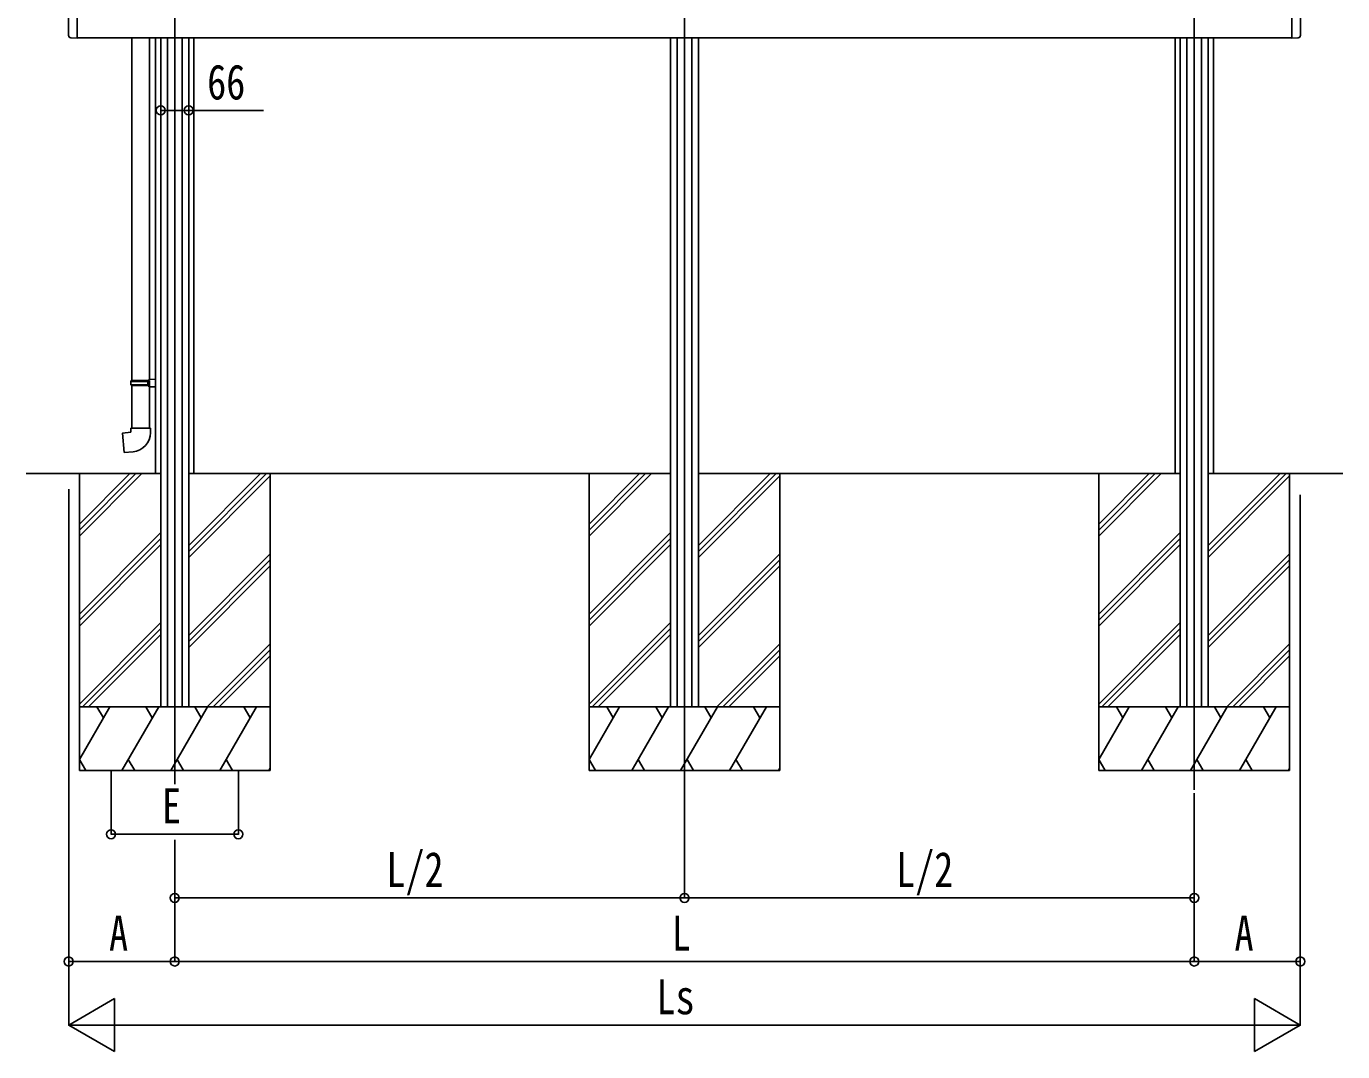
# Model space of a CAD drawing. Units: millimetres, scale not verified. Extents: x -10512 to 10512, y -7425 to 7425.
# Drawn here: x -6465 to -3361, y -115 to 2301 of the extents above; entities that cross this region are included whole.
import ezdxf
from ezdxf.enums import TextEntityAlignment as Align

# ---------------------------------------------------------------- set-up
doc = ezdxf.new("R2010")
doc.units = ezdxf.units.MM
doc.header["$LTSCALE"] = 40
for name, color, linetype in [('0-3_YKK_12', 2, 'Continuous'), ('0-4_YKK_13', 4, 'Continuous'), ('0-5_YKK_A1', 4, 'Continuous'), ('0-6_YKK_D', 6, 'Continuous')]:
    doc.layers.add(name, color=color, linetype=linetype)
doc.styles.add('ＭＳ ゴシック', font='')
doc.styles.get('ＭＳ ゴシック').set_extended_font_data('MS Gothic')

msp = doc.modelspace()

# ---------------------------------------------------------------- linework, layer by layer
at = {"layer": '0-3_YKK_12'}
for p, q in [((-6115.1, 4016.01), (-6115.1, 514.93)), ((-4913.1, 4016.01), (-4913.1, 501.9)), ((-3711.1, 4016.01), (-3711.1, 501.9))]:
    msp.add_line(p, q, dxfattribs=at)
at = {"layer": '0-4_YKK_13'}
for p, q in [((-6365.6, 2280.09), (-6365.6, 2323)), ((-3460.6, 2280.09), (-3460.6, 2323)), ((-6345.1, 2273.8), (-6360.39, 2274.6)), ((-6216.3, 2274.3), (-6216.3, 1466.56)), ((-6174.3, 1469.12), (-6174.3, 2274.3)), ((-3481.1, 2273.8), (-3465.81, 2274.6)), ((-6218.3, 1464.56), (-6217.3, 1466.56)), ((-6218.3, 1464.56), (-6174.3, 1464.56)), ((-6218.3, 1464.56), (-6218.3, 1456.56)), ((-6217.3, 1466.56), (-6174.3, 1466.56)), ((-6178.78, 1464.56), (-6179.21, 1466.56)), ((-6176.3, 1469.06), (-6160.3, 1469.54)), ((-6176.3, 1467.06), (-6176.3, 1469.06)), ((-6176.3, 1467.06), (-6174.3, 1467.06)), ((-6174.3, 1466.56), (-6174.3, 1466.01)), ((-6218.3, 1456.56), (-6174.3, 1456.56)), ((-6218.3, 1456.56), (-6217.3, 1454.56)), ((-6217.3, 1454.56), (-6174.3, 1454.56)), ((-6216.3, 1454.56), (-6216.3, 1354.56)), ((-6176.3, 1452.06), (-6176.3, 1454.06)), ((-6176.3, 1452.06), (-6160.3, 1451.59)), ((-6174.3, 1354.56), (-6174.3, 1452.01)), ((-6218.3, 1354.56), (-6172.3, 1354.56)), ((-6218.3, 1344.56), (-6218.3, 1354.56)), ((-6172.3, 1354.56), (-6172.3, 1343.65))]:
    msp.add_line(p, q, dxfattribs=at)
for points in [[(-6178.78, 1464.56), (-6178.78, 1456.56), (-6179.21, 1454.56)], [(-6176.3, 1454.06), (-6174.3, 1454.06), (-6174.3, 1467.06)], [(-6213.38, 1298.82), (-6234.22, 1297), (-6238.23, 1342.82), (-6218.3, 1344.56)]]:
    msp.add_lwpolyline(points, dxfattribs=at)
for centre, radius, start, end in [((-6360.1, 2280.09), 5.5, 180, 267), ((-3466.1, 2280.09), 5.5, 273, 0), ((-6217.3, 1343.65), 45, 275, 0)]:
    msp.add_arc(centre, radius, start, end, dxfattribs=at)
at = {"layer": '0-5_YKK_A1'}
for p, q in [((-6345.1, 3110.8), (-6345.1, 2273.8)), ((-3481.1, 3111), (-3481.1, 2273.8)), ((-6345.1, 2274.3), (-3481.1, 2274.3)), ((-6160.3, 2274.3), (-6160.3, 1247)), ((-6148.1, 2274.3), (-6148.1, 697.3)), ((-6132.6, 2274.3), (-6132.6, 697.3)), ((-6097.6, 2274.3), (-6097.6, 697.3)), ((-6082.1, 2274.3), (-6082.1, 697.3)), ((-6069.9, 2274.3), (-6069.9, 1247)), ((-4946.1, 2274.3), (-4946.1, 697.3)), ((-4930.6, 2274.3), (-4930.6, 697.3)), ((-4895.6, 2274.3), (-4895.6, 697.3)), ((-4880.1, 2274.3), (-4880.1, 697.3)), ((-3756.3, 2274.3), (-3756.3, 1247)), ((-3744.1, 2274.3), (-3744.1, 697.3)), ((-3728.6, 2274.3), (-3728.6, 697.3)), ((-3693.6, 2274.3), (-3693.6, 697.3)), ((-3678.1, 2274.3), (-3678.1, 697.3)), ((-3665.9, 2274.3), (-3665.9, 1247)), ((-6148.1, 1247.3), (-6465.1, 1247.3)), ((-6340.1, 1247.3), (-6340.1, 547.3)), ((-6340.1, 1128.32), (-6221.12, 1247.3)), ((-6340.1, 1114.18), (-6206.98, 1247.3)), ((-6340.1, 1100.04), (-6192.84, 1247.3)), ((-4946.1, 1247.3), (-6082.1, 1247.3)), ((-6082.1, 1063.81), (-5898.61, 1247.3)), ((-6082.1, 1077.95), (-5912.75, 1247.3)), ((-6082.1, 1049.67), (-5890.1, 1241.67)), ((-5890.1, 1247.3), (-5890.1, 547.3)), ((-5138.1, 1247.3), (-5138.1, 547.3)), ((-5138.1, 1128.32), (-5019.12, 1247.3)), ((-5138.1, 1114.18), (-5004.98, 1247.3)), ((-5138.1, 1100.04), (-4990.84, 1247.3)), ((-3744.1, 1247.3), (-4880.1, 1247.3)), ((-4880.1, 1063.81), (-4696.61, 1247.3)), ((-4880.1, 1077.95), (-4710.75, 1247.3)), ((-4880.1, 1049.67), (-4688.1, 1241.67)), ((-4688.1, 1247.3), (-4688.1, 547.3)), ((-3936.1, 1247.3), (-3936.1, 547.3)), ((-3936.1, 1128.32), (-3817.12, 1247.3)), ((-3936.1, 1114.18), (-3802.98, 1247.3)), ((-3936.1, 1100.04), (-3788.84, 1247.3)), ((-3361.1, 1247.3), (-3678.1, 1247.3)), ((-3678.1, 1063.81), (-3494.61, 1247.3)), ((-3678.1, 1077.95), (-3508.75, 1247.3)), ((-3678.1, 1049.67), (-3486.1, 1241.67)), ((-3486.1, 1247.3), (-3486.1, 547.3)), ((-6340.1, 916.19), (-6148.1, 1108.19)), ((-6340.1, 902.05), (-6148.1, 1094.05)), ((-5138.1, 916.19), (-4946.1, 1108.19)), ((-5138.1, 902.05), (-4946.1, 1094.05)), ((-3936.1, 916.19), (-3744.1, 1108.19)), ((-3936.1, 902.05), (-3744.1, 1094.05)), ((-6340.1, 887.91), (-6148.1, 1079.91)), ((-6082.1, 865.82), (-5890.1, 1057.82)), ((-5138.1, 887.91), (-4946.1, 1079.91)), ((-4880.1, 865.82), (-4688.1, 1057.82)), ((-3936.1, 887.91), (-3744.1, 1079.91)), ((-3678.1, 865.82), (-3486.1, 1057.82)), ((-6082.1, 851.68), (-5890.1, 1043.68)), ((-6082.1, 837.54), (-5890.1, 1029.54)), ((-4880.1, 851.68), (-4688.1, 1043.68)), ((-4880.1, 837.54), (-4688.1, 1029.54)), ((-3678.1, 851.68), (-3486.1, 1043.68)), ((-3678.1, 837.54), (-3486.1, 1029.54)), ((-6340.1, 704.06), (-6148.1, 896.06)), ((-6332.72, 697.3), (-6148.1, 881.92)), ((-5138.1, 704.06), (-4946.1, 896.06)), ((-5130.72, 697.3), (-4946.1, 881.92)), ((-3936.1, 704.06), (-3744.1, 896.06)), ((-3928.72, 697.3), (-3744.1, 881.92)), ((-6318.58, 697.3), (-6148.1, 867.77)), ((-6038.49, 697.3), (-5890.1, 845.69)), ((-5116.58, 697.3), (-4946.1, 867.77)), ((-4836.49, 697.3), (-4688.1, 845.69)), ((-3914.58, 697.3), (-3744.1, 867.77)), ((-3634.49, 697.3), (-3486.1, 845.69)), ((-6024.35, 697.3), (-5890.1, 831.55)), ((-6010.21, 697.3), (-5890.1, 817.41)), ((-4822.35, 697.3), (-4688.1, 831.55)), ((-4808.21, 697.3), (-4688.1, 817.41)), ((-3620.35, 697.3), (-3486.1, 831.55)), ((-3606.21, 697.3), (-3486.1, 817.41)), ((-5890.1, 697.3), (-6340.1, 697.3)), ((-6340.1, 573.25), (-6268.48, 697.3)), ((-6283.48, 671.32), (-6298.48, 697.3)), ((-6239.62, 547.3), (-6153.01, 697.3)), ((-6168.01, 671.32), (-6183.01, 697.3)), ((-6124.15, 547.3), (-6037.54, 697.3)), ((-6052.54, 671.32), (-6067.54, 697.3)), ((-6008.68, 547.3), (-5922.07, 697.3)), ((-5937.07, 671.32), (-5952.07, 697.3)), ((-4688.1, 697.3), (-5138.1, 697.3)), ((-5138.1, 573.25), (-5066.48, 697.3)), ((-5081.48, 671.32), (-5096.48, 697.3)), ((-5037.62, 547.3), (-4951.01, 697.3)), ((-4966.01, 671.32), (-4981.01, 697.3)), ((-4922.15, 547.3), (-4835.54, 697.3)), ((-4850.54, 671.32), (-4865.54, 697.3)), ((-4806.68, 547.3), (-4720.07, 697.3)), ((-4735.07, 671.32), (-4750.07, 697.3)), ((-3486.1, 697.3), (-3936.1, 697.3)), ((-3936.1, 573.25), (-3864.48, 697.3)), ((-3879.48, 671.32), (-3894.48, 697.3)), ((-3835.62, 547.3), (-3749.01, 697.3)), ((-3764.01, 671.32), (-3779.01, 697.3)), ((-3720.15, 547.3), (-3633.54, 697.3)), ((-3648.54, 671.32), (-3663.54, 697.3)), ((-3604.68, 547.3), (-3518.07, 697.3)), ((-3533.07, 671.32), (-3548.07, 697.3)), ((-6340.09, 573.28), (-6325.09, 547.3)), ((-6224.62, 573.28), (-6209.62, 547.3)), ((-6109.15, 573.28), (-6094.15, 547.3)), ((-5993.68, 573.28), (-5978.68, 547.3)), ((-5138.09, 573.28), (-5123.09, 547.3)), ((-5022.62, 573.28), (-5007.62, 547.3)), ((-4907.15, 573.28), (-4892.15, 547.3)), ((-4791.68, 573.28), (-4776.68, 547.3)), ((-3936.09, 573.28), (-3921.09, 547.3)), ((-3820.62, 573.28), (-3805.62, 547.3)), ((-3705.15, 573.28), (-3690.15, 547.3)), ((-3589.68, 573.28), (-3574.68, 547.3)), ((-6340.1, 547.3), (-5890.1, 547.3)), ((-5893.2, 547.3), (-5890.1, 552.68)), ((-5138.1, 547.3), (-4688.1, 547.3)), ((-4691.2, 547.3), (-4688.1, 552.68)), ((-3936.1, 547.3), (-3486.1, 547.3)), ((-3489.2, 547.3), (-3486.1, 552.68))]:
    msp.add_line(p, q, dxfattribs=at)
at = {"layer": '0-6_YKK_D'}
for p, q in [((-6148.1, 2142.28), (-6148.1, 2102.33)), ((-6082.1, 2142.28), (-6082.1, 2102.33)), ((-6365.1, 1210.69), (-6365.1, 96.3)), ((-3461.1, 1197.58), (-3461.1, 96.3)), ((-6265.1, 546.3), (-6265.1, 396.3)), ((-5965.1, 546.3), (-5965.1, 396.3)), ((-4913.1, 500.9), (-4913.1, 246.3)), ((-4913.1, 500.9), (-4913.1, 246.3)), ((-3461.1, 499.03), (-3461.1, -53.7)), ((-3711.1, 493.93), (-3711.1, 96.3)), ((-3711.1, 492.93), (-3711.1, 96.3)), ((-3711.1, 491.93), (-3711.1, 246.3)), ((-6365.1, 440.07), (-6365.1, -53.7)), ((-6265.1, 397.3), (-5965.1, 397.3)), ((-6115.1, 383.76), (-6115.1, 96.3)), ((-6115.1, 383.76), (-6115.1, 96.3)), ((-6115.1, 382.76), (-6115.1, 246.3)), ((-6115.1, 247.3), (-4913.1, 247.3)), ((-4913.1, 247.3), (-3711.1, 247.3)), ((-6115.1, 97.3), (-6365.1, 97.3)), ((-6115.1, 97.3), (-3711.1, 97.3)), ((-3711.1, 97.3), (-3461.1, 97.3)), ((-6365.1, -52.7), (-6256.85, 9.8)), ((-6256.85, -115.2), (-6256.85, 9.8)), ((-3461.1, -52.7), (-3569.35, 9.8)), ((-3569.35, 9.8), (-3569.35, -115.2)), ((-6365.1, -52.7), (-6256.85, -115.2)), ((-6365.1, -52.7), (-6148.6, -52.7)), ((-6240.1, -52.7), (-3586.1, -52.7)), ((-3461.1, -52.7), (-3677.61, -52.7)), ((-3461.1, -52.7), (-3569.35, -115.2))]:
    msp.add_line(p, q, dxfattribs=at)
msp.add_lwpolyline([(-6148.1, 2103.33), (-6082.1, 2103.33), (-5905.6, 2103.33)], dxfattribs=at)
for centre in [(-6148.1, 2103.33), (-6082.1, 2103.33), (-6265.1, 397.3), (-5965.1, 397.3), (-6115.1, 247.3), (-4913.1, 247.3), (-4913.1, 247.3), (-3711.1, 247.3), (-6365.1, 97.3), (-6115.1, 97.3), (-6115.1, 97.3), (-3711.1, 97.3), (-3711.1, 97.3), (-3461.1, 97.3)]:
    msp.add_circle(centre, 10.62, dxfattribs=at)

# ---------------------------------------------------------------- texts
at = {"layer": '0-6_YKK_D', "style": 'ＭＳ ゴシック', "width": 0.8}
for s, p in [('66', (-6038.6, 2104.33)), ('E', (-6145.1, 398.3)), ('L/2', (-5616.1, 248.3)), ('L/2', (-4414.1, 248.3)), ('A', (-6270.1, 98.3)), ('L', (-4943.1, 98.3)), ('A', (-3616.1, 98.3)), ('Ls', (-4979.1, -51.7))]:
    msp.add_text(s, height=82.48, dxfattribs=at).set_placement(p, align=Align.BOTTOM_LEFT)

doc.saveas('drawing.dxf')
